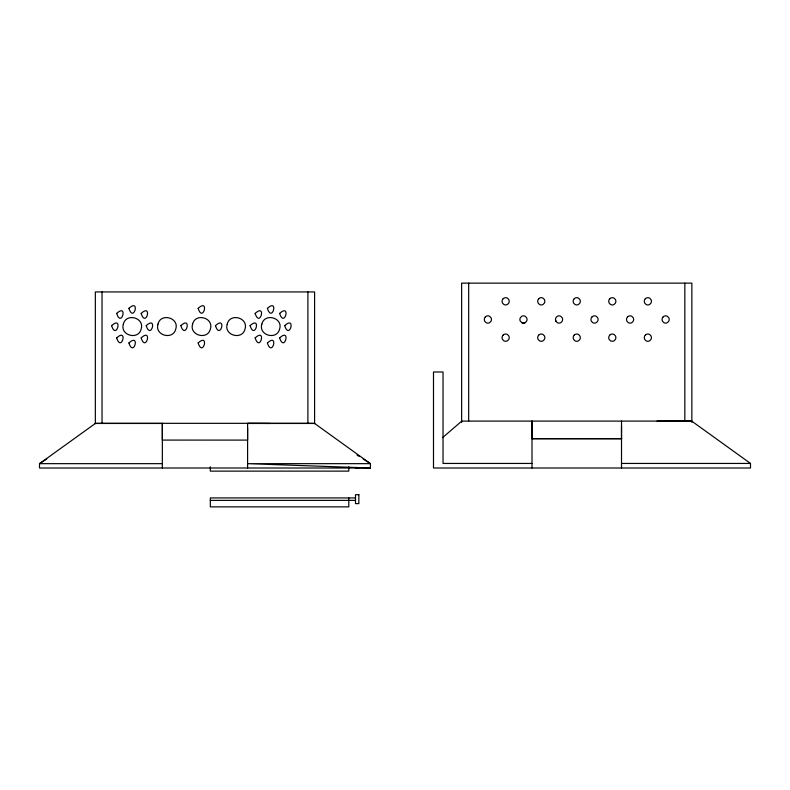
<?xml version="1.0" encoding="UTF-8"?>
<svg xmlns="http://www.w3.org/2000/svg" width="790" height="790" viewBox="0 0 790 790"><rect width="100%" height="100%" fill="white"/><g stroke="black" fill="none" stroke-linecap="round" stroke-linejoin="round"><path stroke-width="1.19" d="M247.596 427.795L247.596 440.099L162.345 440.079L162.345 423.331L162.345 468.006M621.513 425.79L621.513 438.707L531.996 438.687L531.996 421.1L531.996 468.006M442.578 437.63L461.637 421.228M525.241 322.636L526.545 321.303A3.703 3.703 0 0 0 526.545 317.669L525.241 316.336A3.486 3.486 0 0 0 521.686 316.336L520.383 317.669A3.703 3.703 0 0 0 520.383 321.303L522.506 323.001L525.241 322.636A3.486 3.486 0 0 1 521.686 322.636M46.738 459.01L39.5 463.661L39.5 468.006L370.441 468.006L370.441 463.661L314.608 423.46L247.596 423.46M461.637 421.1L691.872 421.1L657.063 421.119M95.343 423.331L314.608 423.331M162.345 423.46L95.343 423.46L39.5 463.661L162.345 463.661M531.996 438.687L621.769 438.687M531.996 463.444L443.032 463.444L443.032 371.991L433.493 371.991L433.493 468.006L750.5 468.006L750.5 463.444L691.872 421.228M621.513 463.444L750.5 463.444M355.51 467.887L358.858 467.887M355.51 497.927L210.328 497.927L210.328 506.864L348.805 506.864L348.805 497.927M210.328 500.386L355.51 500.386M269.933 423.46L247.596 423.351L247.596 468.006M370.441 468.006L247.596 463.661L370.441 463.661L363.203 459.01M357.001 455.03L359.065 456.353M555.972 321.303L557.276 322.636A3.486 3.486 0 0 0 560.831 322.636L562.134 321.303A3.703 3.703 0 0 0 562.125 317.669L560.831 316.336A3.486 3.486 0 0 0 557.276 316.336L555.972 317.669A3.703 3.703 0 0 0 555.972 321.303L555.617 320.424M691.862 422.403L691.862 283.136L461.637 283.136L461.637 422.403M684.831 283.136L684.831 421.1M621.513 421.119L621.513 468.006M468.677 283.136L468.677 421.1M348.805 466.811L348.805 471.126L210.328 471.126L210.328 466.811M314.598 423.677L314.598 291.935L95.343 291.935L95.343 423.677M307.903 291.935L307.903 423.331M102.038 291.935L102.038 423.331M111.617 325.658C116.328 340.697 123.22 314.993 111.617 325.658M116.683 313.423C121.393 328.462 128.286 302.758 116.683 313.423M116.683 337.903C121.393 352.942 128.286 327.238 116.683 337.903M123.349 324.167C119.843 335.503 138.546 340.52 141.183 328.946C144.689 317.61 125.985 312.593 123.349 324.167M128.918 308.357C133.638 323.396 140.531 297.682 128.918 308.357M128.918 342.969C133.638 358.008 140.531 332.304 128.918 342.969M141.163 313.423C145.874 328.462 152.766 302.758 141.163 313.423M141.163 337.903C145.874 352.942 152.766 327.238 141.163 337.903M146.229 325.658C150.949 340.697 157.832 314.993 146.229 325.658M157.97 324.167C154.465 335.503 173.168 340.52 175.805 328.946C179.31 317.61 160.607 312.593 157.97 324.167M180.851 325.658C185.571 340.697 192.454 314.993 180.851 325.658M192.592 324.167C189.087 335.503 207.79 340.52 210.426 328.946C213.922 317.61 195.229 312.593 192.592 324.167M198.162 308.357C202.882 323.396 209.765 297.682 198.162 308.357M198.162 342.969C202.882 358.008 209.765 332.304 198.162 342.969M215.472 325.658C220.193 340.697 227.076 314.993 215.472 325.658M227.204 324.167C223.708 335.503 242.411 340.52 245.048 328.946C248.544 317.61 229.841 312.593 227.204 324.167M250.094 325.658C254.805 340.697 261.697 314.993 250.094 325.658M255.16 313.423C259.88 328.462 266.763 302.758 255.16 313.423M255.16 337.903C259.88 352.942 266.763 327.238 255.16 337.903M261.826 324.167C258.33 335.503 277.023 340.52 279.66 328.946C283.166 317.61 264.462 312.593 261.826 324.167M267.405 308.357C272.115 323.396 279.008 297.682 267.405 308.357M267.405 342.969C272.115 358.008 279.008 332.304 267.405 342.969M279.64 313.423C284.361 328.462 291.243 302.758 279.64 313.423M279.64 337.903C284.361 352.942 291.243 327.238 279.64 337.903M284.716 325.658C289.426 340.697 296.319 314.993 284.716 325.658M485.356 316.918L484.793 317.669A3.703 3.703 0 0 0 484.793 321.303L486.097 322.636A3.486 3.486 0 0 0 489.652 322.636L490.955 321.303A3.703 3.703 0 0 0 490.955 317.669L489.652 316.336A3.486 3.486 0 0 0 486.097 316.336L485.356 316.918M503.131 298.738L502.568 299.489A3.703 3.703 0 0 0 502.568 303.123L503.872 304.456A3.486 3.486 0 0 0 507.427 304.456L508.73 303.123A3.703 3.703 0 0 0 508.73 299.489L507.427 298.166A3.486 3.486 0 0 0 503.872 298.166L503.131 298.738M503.131 335.088L502.568 335.839A3.703 3.703 0 0 0 502.568 339.483L503.872 340.806A3.486 3.486 0 0 0 507.427 340.806L508.73 339.483A3.703 3.703 0 0 0 508.73 335.839L507.427 334.516A3.486 3.486 0 0 0 503.872 334.516L503.131 335.088M538.76 298.738L538.197 299.489A3.703 3.703 0 0 0 538.197 303.123L539.501 304.456A3.486 3.486 0 0 0 543.056 304.456L544.35 303.123A3.703 3.703 0 0 0 544.35 299.489L543.056 298.166A3.486 3.486 0 0 0 539.501 298.166L538.76 298.738M538.76 335.088L538.197 335.839A3.703 3.703 0 0 0 538.197 339.483L539.501 340.806A3.486 3.486 0 0 0 543.056 340.806L544.35 339.483A3.703 3.703 0 0 0 544.35 335.839L543.056 334.516A3.486 3.486 0 0 0 539.501 334.516L538.76 335.088M574.241 298.738L573.668 299.489A3.703 3.703 0 0 0 573.668 303.123L574.972 304.456A3.486 3.486 0 0 0 578.527 304.456L579.83 303.123A3.703 3.703 0 0 0 579.83 299.489L578.527 298.166A3.486 3.486 0 0 0 574.972 298.166L574.241 298.738M574.241 335.088L573.668 335.839A3.703 3.703 0 0 0 573.668 339.483L574.972 340.806A3.486 3.486 0 0 0 578.527 340.806L579.83 339.483A3.703 3.703 0 0 0 579.83 335.839L578.527 334.516A3.486 3.486 0 0 0 574.972 334.516L574.241 335.088M592.016 316.918L591.443 317.669A3.703 3.703 0 0 0 591.443 321.303L592.747 322.636A3.486 3.486 0 0 0 596.302 322.636L597.605 321.303A3.703 3.703 0 0 0 597.605 317.669L596.302 316.336A3.486 3.486 0 0 0 592.747 316.336L592.016 316.918M609.791 298.738L609.218 299.489A3.703 3.703 0 0 0 609.218 303.123L610.522 304.456A3.486 3.486 0 0 0 614.077 304.456L615.38 303.123A3.703 3.703 0 0 0 615.38 299.489L614.077 298.166A3.486 3.486 0 0 0 610.522 298.166L609.791 298.738M609.791 335.088L609.218 335.839A3.703 3.703 0 0 0 609.218 339.483L610.522 340.806A3.486 3.486 0 0 0 614.077 340.806L615.38 339.483A3.703 3.703 0 0 0 615.38 335.839L614.077 334.516A3.486 3.486 0 0 0 610.522 334.516L609.791 335.088M627.566 316.918L627.003 317.669A3.703 3.703 0 0 0 627.003 321.303L628.297 322.636A3.486 3.486 0 0 0 631.852 322.636L633.155 321.303A3.703 3.703 0 0 0 633.155 317.669L631.852 316.336A3.486 3.486 0 0 0 628.297 316.336L627.566 316.918M645.341 298.738L644.778 299.489A3.703 3.703 0 0 0 644.778 303.123L646.072 304.456A3.486 3.486 0 0 0 649.627 304.456L650.93 303.123A3.703 3.703 0 0 0 650.93 299.489L649.627 298.166A3.486 3.486 0 0 0 646.072 298.166L645.341 298.738M645.341 335.088L644.778 335.839A3.703 3.703 0 0 0 644.778 339.483L646.072 340.806A3.486 3.486 0 0 0 649.627 340.806L650.93 339.483A3.703 3.703 0 0 0 650.93 335.839L649.627 334.516A3.486 3.486 0 0 0 646.072 334.516L645.341 335.088M663.116 316.918L662.553 317.669A3.703 3.703 0 0 0 662.553 321.303L663.847 322.636A3.486 3.486 0 0 0 667.402 322.636L668.705 321.303A3.703 3.703 0 0 0 668.705 317.669L667.402 316.336A3.486 3.486 0 0 0 663.847 316.336L663.116 316.918M358.858 494.688L355.51 494.688L355.51 503.625L358.858 503.625L358.858 494.688"/></g></svg>
